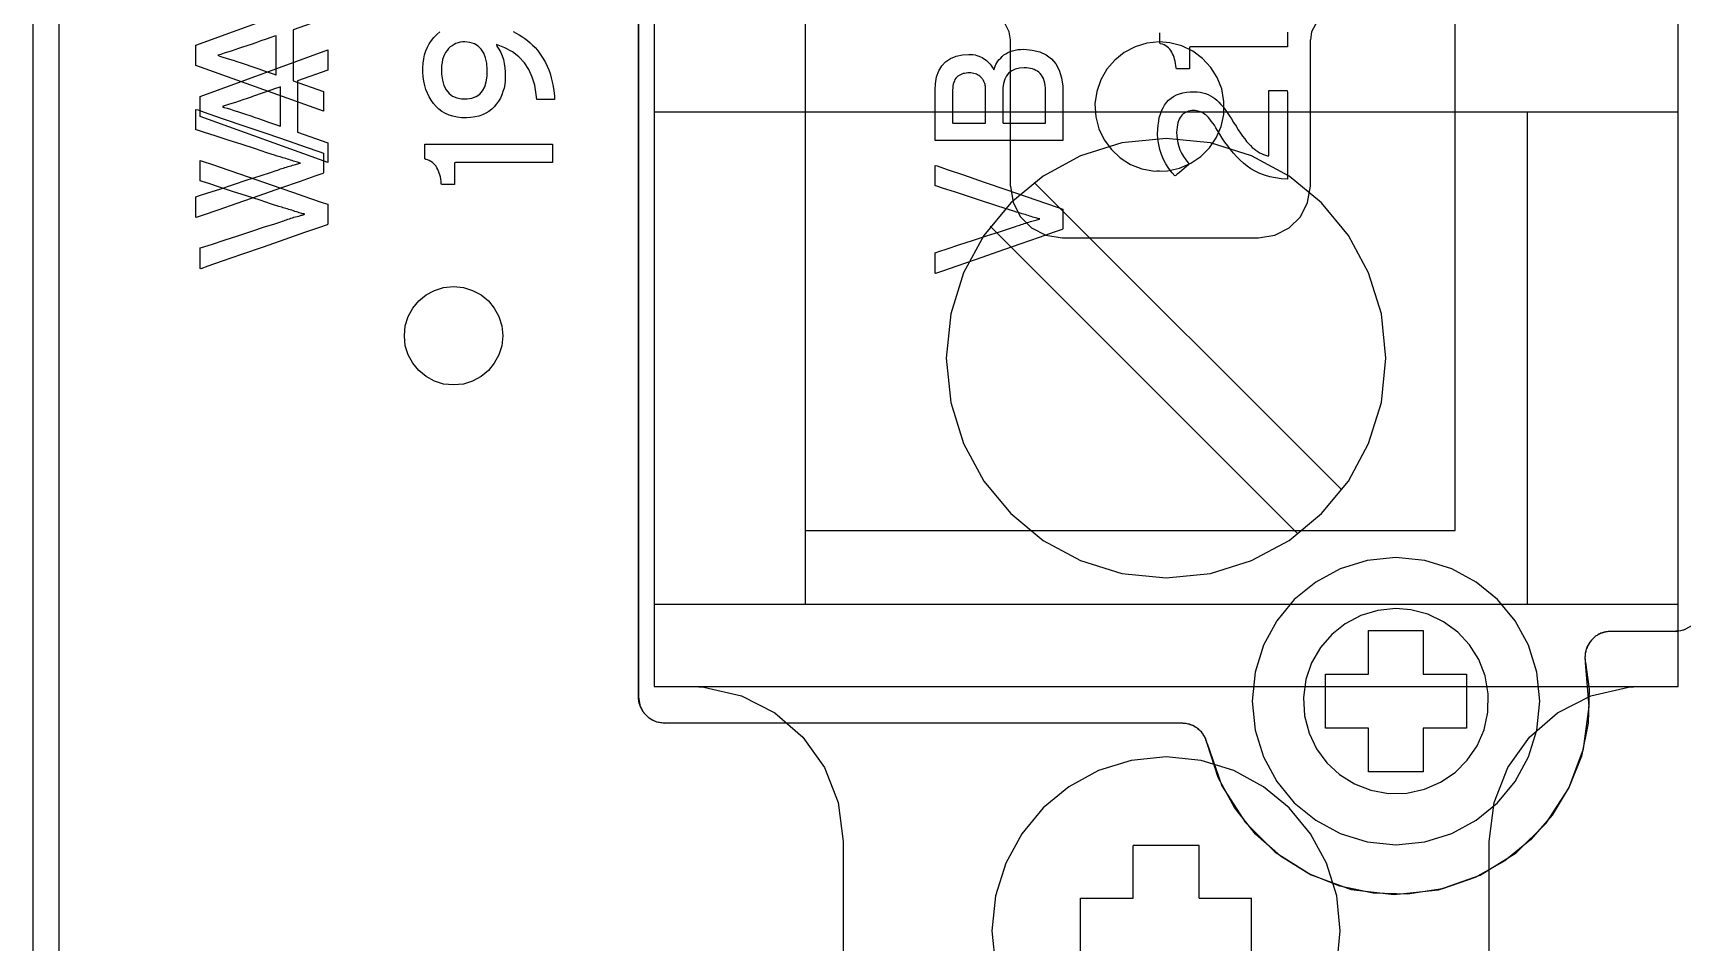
# Model space of a CAD drawing. Extents: x 1 to 47.7, y 0.2 to 33.5.
# Drawn here: x 34.671 to 35.927, y 12.192 to 12.885 of the extents above; entities that cross this region are included whole.
import ezdxf

# ---------------------------------------------------------------- set-up
doc = ezdxf.new("R2010")
doc.units = 0
doc.header["$MEASUREMENT"] = 0
for name, color, linetype in [('1_1__SCREW_TERMINAL_BLOCK_', 7, 'CONTINUOUS'), ('1_2__SCREW_TERMINAL_BLOCK_', 7, 'CONTINUOUS'), ('1_3__CONNECTORIZED_RELAY__', 7, 'CONTINUOUS'), ('1_4__CONNECTORIZED_RELAY__', 7, 'CONTINUOUS')]:
    doc.layers.add(name, color=color, linetype=linetype)

msp = doc.modelspace()

# ---------------------------------------------------------------- linework, layer by layer
at = {"layer": '1_1__SCREW_TERMINAL_BLOCK_'}
for points in [[(34.6712, 14.2459), (34.6712, 14.1941), (34.6712, 14.1413), (34.6712, 14.0877), (34.6712, 14.0332), (34.6712, 13.9779), (34.6712, 13.9217), (34.6712, 13.8647), (34.6712, 13.8068), (34.6712, 13.7482), (34.6712, 13.6888), (34.6712, 13.6286), (34.6712, 13.5676), (34.6712, 13.5059), (34.6712, 13.3803), (34.6712, 13.2519), (34.6712, 13.1207), (34.6712, 12.9869), (34.6712, 12.8505), (34.6712, 12.7117), (34.6712, 12.5706), (34.6712, 12.4272), (34.6712, 12.2817), (34.6712, 12.1342)], [(35.1441, 12.9835), (35.1441, 12.8552), (35.1441, 12.7384), (35.1441, 12.6849), (35.1441, 12.6351), (35.1441, 12.589), (35.1441, 12.5471), (35.1441, 12.5095), (35.1441, 12.4765), (35.1441, 12.4482), (35.1441, 12.425), (35.1441, 12.4071), (35.1441, 12.3948), (35.1441, 12.3881), (35.1441, 12.387), (35.1443, 12.387), (35.1452, 12.387), (35.1659, 12.387), (35.1693, 12.387), (35.1699, 12.387), (35.1745, 12.387), (35.1821, 12.3864), (35.2107, 12.3799), (35.2361, 12.3669), (35.2575, 12.3484), (35.2739, 12.3253), (35.2844, 12.2986), (35.2881, 12.269), (35.2881, 12.269), (35.2881, 12.2668), (35.2881, 12.2607), (35.2881, 12.2396), (35.2881, 12.1821)], [(35.7801, 12.1821), (35.7801, 12.2396), (35.7801, 12.2607), (35.7801, 12.2668), (35.7801, 12.269), (35.7838, 12.2986), (35.7943, 12.3253), (35.8107, 12.3484), (35.8321, 12.3669), (35.8575, 12.3799), (35.8861, 12.3864), (35.8937, 12.387), (35.8983, 12.387), (35.8989, 12.387), (35.9023, 12.387), (35.923, 12.387), (35.9239, 12.387), (35.9241, 12.387), (35.9241, 12.3881), (35.9241, 12.3948), (35.9241, 12.4071), (35.9241, 12.425), (35.9241, 12.4482), (35.9241, 12.4765), (35.9241, 12.5095), (35.9241, 12.5471), (35.9241, 12.589), (35.9241, 12.6351), (35.9241, 12.6849), (35.9241, 12.7384), (35.9241, 12.8552), (35.9241, 12.9835)], [(34.6912, 12.1534), (34.6912, 12.2887), (34.6912, 12.4221), (34.6912, 12.5533), (34.6912, 12.6823), (34.6912, 12.809), (34.6912, 12.9333)], [(34.8924, 12.8954), (34.8694, 12.8872), (34.8694, 12.8483), (34.8924, 12.8402), (34.8924, 12.8251), (34.7952, 12.8601), (34.7952, 12.8756), (34.8924, 12.911), (34.8924, 12.8954)], [(35.1441, 12.8246), (35.9241, 12.8246)], [(35.2592, 12.8246), (35.2592, 12.4496)], [(35.809, 12.8246), (35.809, 12.4496)], [(35.4335, 12.771), (35.6678, 12.5367)], [(35.4001, 12.7376), (35.6344, 12.5033)], [(35.1441, 12.4496), (35.9241, 12.4496)], [(35.1441, 12.387), (35.9241, 12.387)], [(35.664, 12.1741), (35.6667, 12.2008), (35.664, 12.2275), (35.6563, 12.2524), (35.644, 12.2749), (35.6278, 12.2945), (35.6082, 12.3107), (35.5856, 12.3229), (35.5608, 12.3306), (35.5341, 12.3333), (35.5074, 12.3306), (35.4826, 12.3229), (35.46, 12.3107), (35.4404, 12.2945), (35.4242, 12.2749), (35.4119, 12.2524), (35.4042, 12.2275), (35.4014, 12.2008), (35.4042, 12.1741)], [(35.5592, 12.2659), (35.509, 12.2659)], [(35.509, 12.2258), (35.509, 12.2659)], [(35.5592, 12.2258), (35.5592, 12.2659)], [(35.469, 12.1759), (35.469, 12.2258)], [(35.469, 12.2258), (35.509, 12.2258)], [(35.5592, 12.2258), (35.5992, 12.2258)], [(35.5992, 12.1759), (35.5992, 12.2258)]]:
    msp.add_lwpolyline(points, dxfattribs=at)
for points in [[(34.834, 12.875), (34.8308, 12.8739), (34.8277, 12.8729), (34.8248, 12.8719), (34.822, 12.8709), (34.8193, 12.8701), (34.8167, 12.8693), (34.8143, 12.8685), (34.812, 12.8678), (34.8134, 12.8671), (34.8157, 12.8664), (34.8182, 12.8657), (34.8208, 12.8649), (34.8236, 12.864), (34.8265, 12.863), (34.8296, 12.862), (34.8328, 12.861), (34.8344, 12.8604), (34.8363, 12.8597), (34.8394, 12.8587), (34.8432, 12.8574), (34.8472, 12.8559), (34.851, 12.8546), (34.8541, 12.8536), (34.856, 12.8529), (34.8563, 12.853), (34.8563, 12.8551), (34.8563, 12.859), (34.8563, 12.864), (34.8563, 12.8694), (34.8563, 12.8747), (34.8563, 12.8791), (34.8563, 12.882), (34.8563, 12.8827), (34.855, 12.8823), (34.8524, 12.8814), (34.8488, 12.8801), (34.8447, 12.8787), (34.8408, 12.8773), (34.8373, 12.8761), (34.8349, 12.8753)], [(34.8924, 12.7933), (34.8924, 12.7927), (34.8924, 12.7912), (34.8924, 12.789), (34.8924, 12.7865), (34.8924, 12.7838), (34.8924, 12.7813), (34.8924, 12.7794), (34.8924, 12.7782), (34.8919, 12.7777), (34.8859, 12.7757), (34.8746, 12.7717), (34.8597, 12.7665), (34.8431, 12.7608), (34.8265, 12.755), (34.8119, 12.7499), (34.8009, 12.7461), (34.7955, 12.7442), (34.7952, 12.7445), (34.7952, 12.7458), (34.7952, 12.7479), (34.7952, 12.7505), (34.7952, 12.7532), (34.7952, 12.7558), (34.7952, 12.758), (34.7952, 12.7595), (34.7953, 12.76), (34.798, 12.7609), (34.8044, 12.763), (34.8134, 12.7659), (34.8238, 12.7693), (34.8344, 12.7728), (34.8442, 12.776), (34.852, 12.7786), (34.8565, 12.7801), (34.8577, 12.7804), (34.8587, 12.7808), (34.8598, 12.7812), (34.8608, 12.7815), (34.8619, 12.7819), (34.8631, 12.7823), (34.8642, 12.7826), (34.8654, 12.783), (34.8666, 12.7834), (34.8677, 12.7837), (34.8689, 12.7841), (34.87, 12.7844), (34.871, 12.7846), (34.8719, 12.7849), (34.8728, 12.7851), (34.8736, 12.7854), (34.8744, 12.7856), (34.8749, 12.7857), (34.8741, 12.7859), (34.8734, 12.7861), (34.8725, 12.7864), (34.8716, 12.7866), (34.8706, 12.7869), (34.8696, 12.7872), (34.8685, 12.7876), (34.8673, 12.788), (34.8661, 12.7884), (34.8649, 12.7887), (34.8637, 12.7891), (34.8626, 12.7894), (34.8614, 12.7897), (34.8603, 12.7901), (34.8593, 12.7904), (34.8582, 12.7907), (34.8572, 12.791), (34.8552, 12.7917), (34.8493, 12.7936), (34.8407, 12.7964), (34.8305, 12.7997), (34.8198, 12.8031), (34.8098, 12.8064), (34.8017, 12.809), (34.7965, 12.8107), (34.7952, 12.8111), (34.7952, 12.812), (34.7952, 12.8137), (34.7952, 12.8161), (34.7952, 12.8188), (34.7952, 12.8214), (34.7952, 12.8238), (34.7952, 12.8256), (34.7952, 12.8266), (34.7967, 12.8262), (34.8044, 12.8235), (34.8169, 12.8192), (34.8324, 12.8139), (34.8492, 12.8082), (34.8654, 12.8026), (34.8792, 12.7978), (34.8888, 12.7945)], [(35.5341, 12.8044), (35.5004, 12.801), (35.469, 12.7913), (35.4405, 12.7758), (35.4158, 12.7554), (35.3953, 12.7306), (35.3798, 12.7022), (35.3701, 12.6708), (35.3667, 12.6372), (35.3701, 12.6034), (35.3798, 12.572), (35.3953, 12.5435), (35.4158, 12.5188), (35.4405, 12.4983), (35.469, 12.4829), (35.5004, 12.4731), (35.5341, 12.4697), (35.5678, 12.4731), (35.5992, 12.4829), (35.6277, 12.4983), (35.6524, 12.5188), (35.6729, 12.5435), (35.6883, 12.572), (35.6981, 12.6034), (35.7015, 12.6372), (35.6981, 12.6708), (35.6883, 12.7022), (35.6729, 12.7306), (35.6524, 12.7554), (35.6277, 12.7758), (35.5992, 12.7913), (35.5678, 12.801)], [(34.9915, 12.6917), (34.999, 12.6909), (35.006, 12.6887), (35.0124, 12.6853), (35.018, 12.6807), (35.0225, 12.6752), (35.026, 12.6688), (35.0282, 12.6618), (35.0289, 12.6542), (35.0282, 12.6466), (35.026, 12.6396), (35.0225, 12.6332), (35.018, 12.6277), (35.0124, 12.6231), (35.006, 12.6196), (34.999, 12.6174), (34.9915, 12.6167), (34.9839, 12.6174), (34.9769, 12.6196), (34.9705, 12.6231), (34.9649, 12.6277), (34.9604, 12.6332), (34.9569, 12.6396), (34.9547, 12.6466), (34.954, 12.6542), (34.9547, 12.6618), (34.9569, 12.6688), (34.9604, 12.6752), (34.9649, 12.6807), (34.9705, 12.6853), (34.9769, 12.6887), (34.9839, 12.6909)]]:
    msp.add_lwpolyline(points, close=True, dxfattribs=at)
at = {"layer": '1_2__SCREW_TERMINAL_BLOCK_'}
for points in [[(35.1323, 15.0126), (35.1323, 12.379)], [(35.2591, 14.9558), (35.2591, 12.5058)], [(35.7541, 12.5058), (35.7541, 14.9558)], [(34.6712, 14.2459), (34.6712, 14.1941), (34.6712, 14.1413), (34.6712, 14.0877), (34.6712, 14.0332), (34.6712, 13.9779), (34.6712, 13.9217), (34.6712, 13.8647), (34.6712, 13.8068), (34.6712, 13.7482), (34.6712, 13.6888), (34.6712, 13.6286), (34.6712, 13.5676), (34.6712, 13.5059), (34.6712, 13.3803), (34.6712, 13.2519), (34.6712, 13.1207), (34.6712, 12.9869), (34.6712, 12.8505), (34.6712, 12.7117), (34.6712, 12.5706), (34.6712, 12.4272), (34.6712, 12.2817), (34.6712, 12.1342)], [(34.6912, 12.1534), (34.6912, 12.2887), (34.6912, 12.4221), (34.6912, 12.5533), (34.6912, 12.6823), (34.6912, 12.809), (34.6912, 12.9333)], [(35.4155, 12.8795), (35.4145, 12.8857), (35.4117, 12.8911), (35.4074, 12.8954), (35.402, 12.8982), (35.3958, 12.8992)], [(35.6635, 12.8992), (35.6573, 12.8982), (35.6519, 12.8954), (35.6477, 12.8911), (35.6449, 12.8857), (35.6439, 12.8795)], [(35.4155, 12.7681), (35.4155, 12.8795)], [(35.6439, 12.7681), (35.6439, 12.8795)], [(35.5291, 12.7795), (35.5271, 12.7795)], [(35.4155, 12.7681), (35.4155, 12.7681)], [(35.4155, 12.7681), (35.4175, 12.7556), (35.4231, 12.7448), (35.4316, 12.7363), (35.4424, 12.7307), (35.4549, 12.7287)], [(35.6045, 12.7287), (35.6169, 12.7307), (35.6277, 12.7363), (35.6363, 12.7448), (35.6418, 12.7556), (35.6439, 12.7681)], [(35.4533, 12.7287), (35.4533, 12.7287)], [(35.4549, 12.7287), (35.6045, 12.7287)], [(35.2591, 12.5058), (35.7541, 12.5058)], [(35.9219, 12.429), (35.9282, 12.4301), (35.9337, 12.4329), (35.938, 12.4372), (35.9409, 12.4427), (35.9419, 12.449)], [(35.6883, 12.4296), (35.7299, 12.4296), (35.7299, 12.3965), (35.7629, 12.3965), (35.7629, 12.3552), (35.7299, 12.3552), (35.7299, 12.3221), (35.6883, 12.3221), (35.6883, 12.3552), (35.6554, 12.3552), (35.6554, 12.3965), (35.6883, 12.3965), (35.6883, 12.4296)], [(35.873, 12.429), (35.8722, 12.429), (35.8714, 12.4289), (35.8706, 12.4288), (35.8698, 12.4287), (35.869, 12.4286), (35.8682, 12.4284), (35.8674, 12.4282), (35.8666, 12.428), (35.8659, 12.4277), (35.8651, 12.4275), (35.8644, 12.4271), (35.8637, 12.4268), (35.8629, 12.4264), (35.8623, 12.4259), (35.8616, 12.4255), (35.8609, 12.425), (35.8603, 12.4245), (35.8597, 12.424), (35.8591, 12.4234), (35.8585, 12.4228), (35.858, 12.4222), (35.8575, 12.4216), (35.857, 12.421), (35.8565, 12.4203), (35.8561, 12.4197), (35.8556, 12.419), (35.8553, 12.4183), (35.8549, 12.4175), (35.8546, 12.4168), (35.8543, 12.416), (35.854, 12.4153), (35.8538, 12.4145), (35.8536, 12.4137), (35.8534, 12.4129), (35.8533, 12.4121), (35.8532, 12.4113), (35.8531, 12.4105), (35.853, 12.4097), (35.853, 12.4089), (35.853, 12.4081), (35.8531, 12.4073), (35.8532, 12.4067), (35.8532, 12.4065), (35.8532, 12.4063), (35.8533, 12.4061), (35.8533, 12.4059), (35.8533, 12.4057), (35.8534, 12.4055), (35.8534, 12.4053), (35.8534, 12.4051)], [(35.9219, 12.429), (35.873, 12.429)], [(35.5654, 12.3435), (35.5766, 12.3114), (35.5943, 12.2836), (35.6172, 12.2607), (35.6445, 12.2435), (35.675, 12.2325), (35.7077, 12.2285), (35.7415, 12.2322), (35.7731, 12.2432), (35.8006, 12.2604), (35.8234, 12.2829), (35.8407, 12.3096), (35.8519, 12.3396), (35.8563, 12.3717), (35.8534, 12.4051)], [(35.1323, 12.379), (35.1333, 12.3727), (35.1362, 12.3672), (35.1405, 12.3629), (35.146, 12.3601), (35.1523, 12.3591)], [(35.546, 12.3591), (35.1523, 12.3591)], [(35.5654, 12.3435), (35.5652, 12.3443), (35.5649, 12.3451), (35.5646, 12.3459), (35.5643, 12.3467), (35.564, 12.3474), (35.5637, 12.3482), (35.5633, 12.349), (35.5629, 12.3497), (35.5624, 12.3504), (35.562, 12.3511), (35.5614, 12.3517), (35.5609, 12.3524), (35.5603, 12.353), (35.5597, 12.3536), (35.5591, 12.3541), (35.5584, 12.3547), (35.5577, 12.3552), (35.557, 12.3557), (35.5563, 12.3561), (35.5556, 12.3566), (35.5549, 12.357), (35.5541, 12.3573), (35.5533, 12.3576), (35.5525, 12.3579), (35.5517, 12.3582), (35.5509, 12.3584), (35.5501, 12.3585), (35.5493, 12.3587), (35.5485, 12.3588), (35.5476, 12.3589), (35.5468, 12.359), (35.546, 12.3591)]]:
    msp.add_lwpolyline(points, dxfattribs=at)
for points in [[(35.5291, 12.8779), (35.5194, 12.8769), (35.5104, 12.8742), (35.5021, 12.8699), (35.4949, 12.8641), (35.4889, 12.8571), (35.4843, 12.8491), (35.4812, 12.8402), (35.4799, 12.8307), (35.4805, 12.8209), (35.4829, 12.8117), (35.4869, 12.8033), (35.4924, 12.7959), (35.4991, 12.7896), (35.507, 12.7847), (35.5157, 12.7813), (35.5251, 12.7796), (35.535, 12.7798), (35.5443, 12.7819), (35.5528, 12.7856), (35.5605, 12.7908), (35.567, 12.7973), (35.5722, 12.8049), (35.5759, 12.8135), (35.5779, 12.8228), (35.5781, 12.8326), (35.5764, 12.8421), (35.573, 12.8508), (35.5681, 12.8586), (35.5619, 12.8654), (35.5544, 12.8709), (35.5461, 12.8749), (35.5369, 12.8773), (35.5291, 12.8779), (35.5291, 12.8779), (35.5291, 12.8779), (35.5291, 12.8779), (35.5291, 12.8779), (35.5291, 12.8779), (35.5291, 12.8779), (35.5291, 12.8779)], [(35.7091, 12.4852), (35.6871, 12.483), (35.6666, 12.4766), (35.648, 12.4665), (35.6317, 12.4532), (35.6183, 12.437), (35.6082, 12.4184), (35.6018, 12.3979), (35.5996, 12.3758), (35.6018, 12.3538), (35.6082, 12.3333), (35.6183, 12.3147), (35.6317, 12.2985), (35.648, 12.2851), (35.6666, 12.2751), (35.6871, 12.2687), (35.7091, 12.2665), (35.7311, 12.2687), (35.7516, 12.2751), (35.7702, 12.2851), (35.7865, 12.2985), (35.7998, 12.3147), (35.81, 12.3333), (35.8164, 12.3538), (35.8186, 12.3758), (35.8164, 12.3979), (35.81, 12.4184), (35.7998, 12.437), (35.7865, 12.4532), (35.7702, 12.4665), (35.7516, 12.4766), (35.7311, 12.483)]]:
    msp.add_lwpolyline(points, close=True, dxfattribs=at)
at = {"layer": '1_3__CONNECTORIZED_RELAY__'}
for points in [[(34.6712, 14.223), (34.6712, 14.1707), (34.6712, 14.1176), (34.6712, 14.0636), (34.6712, 14.0087), (34.6712, 13.953), (34.6712, 13.8964), (34.6712, 13.8391), (34.6712, 13.7809), (34.6712, 13.7219), (34.6712, 13.6621), (34.6712, 13.6016), (34.6712, 13.5403), (34.6712, 13.4783), (34.6712, 13.352), (34.6712, 13.223), (34.6712, 13.0912), (34.6712, 12.9568), (34.6712, 12.8199), (34.6712, 12.6805), (34.6712, 12.5389), (34.6712, 12.3951), (34.6712, 12.2491), (34.6712, 12.1012)], [(34.6912, 12.1296), (34.6912, 12.2358), (34.6912, 12.3408), (34.6912, 12.4446), (34.6912, 12.5471), (34.6912, 12.6483), (34.6912, 12.7481), (34.6912, 12.8465), (34.6912, 12.9433)], [(35.0369, 12.8858), (35.0391, 12.8846), (35.0413, 12.8834), (35.0435, 12.882), (35.0457, 12.8805), (35.0478, 12.879), (35.0498, 12.8773), (35.0517, 12.8756), (35.0536, 12.8737), (35.0553, 12.8716), (35.057, 12.8695), (35.0585, 12.8672), (35.06, 12.8648), (35.0614, 12.8623), (35.0627, 12.8596), (35.0639, 12.8568), (35.0649, 12.8538), (35.0658, 12.8507), (35.0666, 12.8475), (35.0673, 12.8441), (35.0678, 12.8406), (35.0682, 12.8369), (35.0683, 12.834), (35.0676, 12.834), (35.0661, 12.834), (35.0641, 12.834), (35.0618, 12.834), (35.0594, 12.834), (35.0573, 12.834), (35.0557, 12.834), (35.0548, 12.834), (35.0544, 12.838), (35.0533, 12.8449), (35.0514, 12.8512), (35.0488, 12.8569), (35.0454, 12.862), (35.0412, 12.8665), (35.0363, 12.8703), (35.0306, 12.8735), (35.0241, 12.8761), (35.0245, 12.8747), (35.026, 12.8724), (35.0274, 12.87), (35.0285, 12.8673), (35.0294, 12.8645), (35.0301, 12.8614), (35.0305, 12.8582), (35.0308, 12.8548), (35.0308, 12.8513), (35.0307, 12.8483), (35.0304, 12.8455), (35.0299, 12.8428), (35.0291, 12.8402), (35.0282, 12.8377), (35.0271, 12.8352), (35.0257, 12.8329), (35.0242, 12.8307), (35.0225, 12.8286), (35.0206, 12.8267), (35.0184, 12.825), (35.0161, 12.8236), (35.0135, 12.8224), (35.0107, 12.8215), (35.0078, 12.8208), (35.0046, 12.8204), (35.0012, 12.8202), (34.9976, 12.8202), (34.9942, 12.8206), (34.991, 12.8213), (34.988, 12.8222), (34.9852, 12.8234), (34.9826, 12.8249), (34.9802, 12.8267), (34.9781, 12.8288), (34.9761, 12.8311), (34.9743, 12.8335), (34.9728, 12.8361), (34.9715, 12.8389), (34.9704, 12.8417), (34.9695, 12.8448), (34.9688, 12.848), (34.9683, 12.8513), (34.9681, 12.8548), (34.9681, 12.8583), (34.9683, 12.8617), (34.9687, 12.865), (34.9694, 12.8681), (34.9703, 12.8711), (34.9715, 12.8739), (34.9729, 12.8765), (34.9746, 12.879), (34.9764, 12.8814), (34.9786, 12.8836), (34.9811, 12.8856)], [(35.6264, 12.8853), (35.6264, 12.883), (35.6264, 12.8805), (35.6264, 12.8781), (35.6264, 12.8761), (35.6264, 12.8747), (35.6264, 12.8741), (35.6235, 12.8741), (35.6159, 12.8741), (35.6051, 12.8741), (35.5924, 12.8741), (35.5793, 12.8741), (35.5674, 12.8741), (35.558, 12.8741), (35.5526, 12.8741), (35.5518, 12.874), (35.5518, 12.8727), (35.5518, 12.8706), (35.5518, 12.868), (35.5518, 12.865), (35.5518, 12.8622), (35.5518, 12.8598), (35.5518, 12.8581), (35.5518, 12.8574), (35.5514, 12.8574), (35.5504, 12.8574), (35.549, 12.8574), (35.5472, 12.8574), (35.5455, 12.8574), (35.5439, 12.8574), (35.5426, 12.8574), (35.5419, 12.8574), (35.5417, 12.8583), (35.5415, 12.86), (35.5413, 12.8616), (35.5409, 12.8632), (35.5405, 12.8647), (35.5401, 12.8662), (35.5396, 12.8676), (35.539, 12.8689), (35.5383, 12.8702), (35.5376, 12.8714), (35.5368, 12.8724), (35.5359, 12.8734), (35.5349, 12.8743), (35.5338, 12.875), (35.5326, 12.8757), (35.5313, 12.8762), (35.5299, 12.8766), (35.5292, 12.8769), (35.5292, 12.8778), (35.5292, 12.8792), (35.5292, 12.881), (35.5292, 12.883), (35.5292, 12.885)], [(34.8958, 12.8564), (34.8727, 12.8482), (34.8727, 12.8093), (34.8958, 12.8012), (34.8958, 12.7861), (34.7986, 12.8211), (34.7986, 12.8365), (34.8958, 12.8719), (34.8958, 12.8564)]]:
    msp.add_lwpolyline(points, dxfattribs=at)
for points in [[(35, 12.878), (34.9982, 12.8779), (34.9965, 12.8777), (34.9949, 12.8773), (34.9933, 12.8767), (34.9918, 12.876), (34.9904, 12.8751), (34.989, 12.8741), (34.9877, 12.8729), (34.9865, 12.8715), (34.9854, 12.87), (34.9845, 12.8683), (34.9837, 12.8665), (34.9831, 12.8645), (34.9827, 12.8623), (34.9823, 12.86), (34.9822, 12.8575), (34.9823, 12.8533), (34.983, 12.8487), (34.9841, 12.8447), (34.9858, 12.8414), (34.988, 12.8387), (34.9907, 12.8366), (34.9939, 12.8353), (34.9976, 12.8345), (35.0018, 12.8345), (35.0055, 12.8351), (35.0087, 12.8363), (35.0114, 12.8382), (35.0136, 12.8407), (35.0152, 12.8438), (35.0164, 12.8475), (35.017, 12.8519), (35.0171, 12.8568), (35.0168, 12.8617), (35.0159, 12.8659), (35.0145, 12.8695), (35.0126, 12.8725), (35.0102, 12.8748), (35.0073, 12.8765), (35.0039, 12.8776)], [(35.4256, 12.8724), (35.4321, 12.8718), (35.4379, 12.8705), (35.4428, 12.8682), (35.4469, 12.8651), (35.4502, 12.8612), (35.4527, 12.8564), (35.4544, 12.8507), (35.4553, 12.8442), (35.4554, 12.8399), (35.4554, 12.8373), (35.4554, 12.8328), (35.4554, 12.8269), (35.4554, 12.8204), (35.4554, 12.814), (35.4554, 12.8085), (35.4554, 12.8045), (35.4554, 12.8028), (35.4524, 12.8028), (35.4433, 12.8028), (35.4296, 12.8028), (35.4134, 12.8028), (35.3964, 12.8028), (35.3806, 12.8028), (35.3678, 12.8028), (35.3599, 12.8028), (35.3582, 12.8029), (35.3582, 12.8053), (35.3582, 12.8098), (35.3582, 12.8158), (35.3582, 12.8225), (35.3582, 12.8291), (35.3582, 12.835), (35.3582, 12.8393), (35.3582, 12.8414), (35.3584, 12.846), (35.3593, 12.8513), (35.3609, 12.8559), (35.3632, 12.8597), (35.3661, 12.8629), (35.3698, 12.8653), (35.3741, 12.8671), (35.3791, 12.8682), (35.3838, 12.8685), (35.3855, 12.8684), (35.387, 12.8683), (35.3886, 12.868), (35.39, 12.8677), (35.3914, 12.8672), (35.3927, 12.8667), (35.394, 12.8661), (35.3951, 12.8654), (35.3962, 12.8646), (35.3973, 12.8638), (35.3983, 12.8629), (35.3992, 12.8619), (35.4001, 12.8609), (35.4009, 12.8599), (35.4016, 12.8588), (35.4023, 12.8576), (35.4029, 12.8566), (35.4033, 12.858), (35.4038, 12.8594), (35.4044, 12.8607), (35.4052, 12.862), (35.406, 12.8632), (35.407, 12.8645), (35.4081, 12.8657), (35.4093, 12.8669), (35.4106, 12.868), (35.412, 12.869), (35.4136, 12.8699), (35.4152, 12.8706), (35.4171, 12.8712), (35.419, 12.8717), (35.4211, 12.8721), (35.4232, 12.8723)], [(35.3842, 12.8544), (35.383, 12.8543), (35.3818, 12.8542), (35.3806, 12.854), (35.3795, 12.8538), (35.3784, 12.8534), (35.3774, 12.853), (35.3764, 12.8525), (35.3755, 12.8519), (35.3747, 12.8512), (35.374, 12.8503), (35.3733, 12.8493), (35.3728, 12.8483), (35.3723, 12.8471), (35.372, 12.8458), (35.3717, 12.8444), (35.3716, 12.8429), (35.3715, 12.8413), (35.3715, 12.8404), (35.3715, 12.8378), (35.3715, 12.8341), (35.3715, 12.8298), (35.3715, 12.8254), (35.3715, 12.8213), (35.3715, 12.8182), (35.3715, 12.8163), (35.3717, 12.8161), (35.3736, 12.8161), (35.3767, 12.8161), (35.3808, 12.8161), (35.3852, 12.8161), (35.3895, 12.8161), (35.3931, 12.8161), (35.3957, 12.8161), (35.3966, 12.8161), (35.3966, 12.817), (35.3966, 12.8196), (35.3966, 12.8233), (35.3966, 12.8276), (35.3966, 12.832), (35.3966, 12.8361), (35.3966, 12.8393), (35.3966, 12.8411), (35.3966, 12.8418), (35.3966, 12.8426), (35.3965, 12.8434), (35.3965, 12.8441), (35.3963, 12.8448), (35.3962, 12.8455), (35.396, 12.8462), (35.3958, 12.8468), (35.3955, 12.8474), (35.3952, 12.8479), (35.395, 12.8485), (35.3947, 12.849), (35.3943, 12.8495), (35.394, 12.85), (35.3937, 12.8504), (35.3933, 12.8508), (35.3929, 12.8512), (35.3923, 12.8518), (35.3914, 12.8524), (35.3905, 12.8529), (35.3896, 12.8534), (35.3886, 12.8537), (35.3876, 12.854), (35.3865, 12.8542), (35.3854, 12.8543)], [(35.426, 12.8583), (35.4224, 12.858), (35.4192, 12.8572), (35.4166, 12.856), (35.4143, 12.8543), (35.4125, 12.8521), (35.4112, 12.8495), (35.4103, 12.8464), (35.4098, 12.8429), (35.4098, 12.8411), (35.4098, 12.8389), (35.4098, 12.8354), (35.4098, 12.8311), (35.4098, 12.8265), (35.4098, 12.8222), (35.4098, 12.8187), (35.4098, 12.8165), (35.41, 12.8161), (35.412, 12.8161), (35.416, 12.8161), (35.4212, 12.8161), (35.4269, 12.8161), (35.4325, 12.8161), (35.4374, 12.8161), (35.4408, 12.8161), (35.4421, 12.8161), (35.4421, 12.8171), (35.4421, 12.8197), (35.4421, 12.8235), (35.4421, 12.8279), (35.4421, 12.8324), (35.4421, 12.8364), (35.4421, 12.8395), (35.4421, 12.8411), (35.4421, 12.8427), (35.4419, 12.8447), (35.4416, 12.8466), (35.4412, 12.8484), (35.4407, 12.85), (35.44, 12.8514), (35.4392, 12.8527), (35.4382, 12.8539), (35.4372, 12.8548), (35.4361, 12.8556), (35.4349, 12.8563), (35.4336, 12.8569), (35.4322, 12.8574), (35.4308, 12.8578), (35.4293, 12.858), (35.4277, 12.8582)], [(34.8373, 12.8359), (34.8342, 12.8349), (34.8311, 12.8338), (34.8282, 12.8329), (34.8253, 12.8319), (34.8227, 12.8311), (34.8201, 12.8302), (34.8177, 12.8295), (34.8154, 12.8288), (34.8167, 12.8281), (34.8191, 12.8274), (34.8216, 12.8267), (34.8242, 12.8258), (34.827, 12.825), (34.8299, 12.824), (34.833, 12.823), (34.8362, 12.8219), (34.8378, 12.8214), (34.8397, 12.8207), (34.8428, 12.8197), (34.8466, 12.8183), (34.8506, 12.8169), (34.8544, 12.8156), (34.8575, 12.8145), (34.8594, 12.8139), (34.8597, 12.814), (34.8597, 12.8161), (34.8597, 12.82), (34.8597, 12.8249), (34.8597, 12.8304), (34.8597, 12.8356), (34.8597, 12.84), (34.8597, 12.8429), (34.8597, 12.8437), (34.8584, 12.8433), (34.8558, 12.8424), (34.8522, 12.8411), (34.8481, 12.8397), (34.8441, 12.8383), (34.8407, 12.8371), (34.8383, 12.8363)], [(35.6264, 12.7734), (35.6217, 12.7738), (35.6173, 12.7745), (35.6131, 12.7753), (35.6091, 12.7764), (35.6054, 12.7778), (35.602, 12.7794), (35.5987, 12.7812), (35.5957, 12.7832), (35.593, 12.7855), (35.5904, 12.7879), (35.5879, 12.7905), (35.5855, 12.7931), (35.5832, 12.7959), (35.581, 12.7987), (35.5788, 12.8016), (35.5768, 12.8047), (35.5749, 12.8078), (35.5733, 12.8106), (35.572, 12.8126), (35.5708, 12.8145), (35.5696, 12.8162), (35.5684, 12.8177), (35.5673, 12.8191), (35.5663, 12.8203), (35.5653, 12.8214), (35.5643, 12.8223), (35.5633, 12.823), (35.5624, 12.8236), (35.5614, 12.8241), (35.5603, 12.8246), (35.5593, 12.825), (35.5583, 12.8252), (35.5572, 12.8255), (35.5561, 12.8256), (35.555, 12.8256), (35.5537, 12.8256), (35.5524, 12.8254), (35.5512, 12.8252), (35.5501, 12.8248), (35.549, 12.8244), (35.5481, 12.8238), (35.5471, 12.8231), (35.5463, 12.8223), (35.5455, 12.8215), (35.5448, 12.8204), (35.5441, 12.8192), (35.5436, 12.8178), (35.5431, 12.8164), (35.5427, 12.8147), (35.5424, 12.813), (35.5423, 12.8111), (35.5421, 12.809), (35.5422, 12.8066), (35.5424, 12.8038), (35.5429, 12.801), (35.5437, 12.7983), (35.5446, 12.7957), (35.5458, 12.7931), (35.5473, 12.7906), (35.549, 12.7882), (35.5509, 12.7859), (35.5517, 12.7847), (35.5509, 12.7841), (35.5496, 12.783), (35.5479, 12.7816), (35.546, 12.7801), (35.5442, 12.7786), (35.5425, 12.7773), (35.5414, 12.7763), (35.5408, 12.7759), (35.5386, 12.7783), (35.5361, 12.7816), (35.5339, 12.785), (35.532, 12.7885), (35.5305, 12.7922), (35.5293, 12.796), (35.5284, 12.7999), (35.5278, 12.8039), (35.5276, 12.808), (35.5277, 12.8113), (35.5279, 12.8145), (35.5284, 12.8175), (35.5289, 12.8203), (35.5297, 12.8229), (35.5306, 12.8254), (35.5317, 12.8277), (35.5329, 12.8298), (35.5343, 12.8318), (35.536, 12.8336), (35.5378, 12.8352), (35.5398, 12.8365), (35.542, 12.8376), (35.5443, 12.8385), (35.5469, 12.8392), (35.5496, 12.8397), (35.5525, 12.84), (35.5552, 12.84), (35.5576, 12.8399), (35.5599, 12.8396), (35.562, 12.8392), (35.5641, 12.8386), (35.566, 12.8379), (35.5678, 12.837), (35.5696, 12.836), (35.5712, 12.8349), (35.5727, 12.8336), (35.5742, 12.8321), (35.5758, 12.8304), (35.5774, 12.8285), (35.579, 12.8265), (35.5806, 12.8243), (35.5822, 12.8219), (35.5839, 12.8194), (35.5855, 12.8167), (35.5873, 12.8138), (35.589, 12.811), (35.5907, 12.8085), (35.5923, 12.8062), (35.5939, 12.8041), (35.5954, 12.8022), (35.5969, 12.8005), (35.5983, 12.799), (35.5997, 12.7976), (35.601, 12.7965), (35.6024, 12.7954), (35.6038, 12.7945), (35.6053, 12.7936), (35.6067, 12.7929), (35.6082, 12.7923), (35.6097, 12.7917), (35.6112, 12.7913), (35.6123, 12.7913), (35.6123, 12.7942), (35.6123, 12.7998), (35.6123, 12.8072), (35.6123, 12.8156), (35.6123, 12.8239), (35.6123, 12.8315), (35.6123, 12.8373), (35.6123, 12.8406), (35.6124, 12.841), (35.6134, 12.841), (35.6151, 12.841), (35.6173, 12.841), (35.6197, 12.841), (35.622, 12.841), (35.6241, 12.841), (35.6256, 12.841), (35.6263, 12.841), (35.6264, 12.8395), (35.6264, 12.8338), (35.6264, 12.8249), (35.6264, 12.8142), (35.6264, 12.8027), (35.6264, 12.7917), (35.6264, 12.7823), (35.6264, 12.7758)], [(35.0668, 12.786), (35.0639, 12.786), (35.0563, 12.786), (35.0455, 12.786), (35.0328, 12.786), (35.0198, 12.786), (35.0078, 12.786), (34.9984, 12.786), (34.993, 12.786), (34.9923, 12.7859), (34.9923, 12.7846), (34.9923, 12.7825), (34.9923, 12.7799), (34.9923, 12.7769), (34.9923, 12.7741), (34.9923, 12.7717), (34.9923, 12.77), (34.9923, 12.7693), (34.9919, 12.7693), (34.9908, 12.7693), (34.9894, 12.7693), (34.9877, 12.7693), (34.9859, 12.7693), (34.9843, 12.7693), (34.983, 12.7693), (34.9823, 12.7693), (34.9821, 12.7702), (34.982, 12.7719), (34.9817, 12.7735), (34.9814, 12.7751), (34.981, 12.7766), (34.9805, 12.7781), (34.98, 12.7795), (34.9794, 12.7808), (34.9788, 12.7821), (34.9781, 12.7833), (34.9772, 12.7843), (34.9763, 12.7853), (34.9753, 12.7862), (34.9742, 12.7869), (34.973, 12.7876), (34.9717, 12.7881), (34.9703, 12.7885), (34.9696, 12.7888), (34.9696, 12.7897), (34.9696, 12.7911), (34.9696, 12.7929), (34.9696, 12.7949), (34.9696, 12.7969), (34.9696, 12.7985), (34.9696, 12.7997), (34.9696, 12.8001), (34.9733, 12.8001), (34.9832, 12.8001), (34.9974, 12.8001), (35.0139, 12.8001), (35.0309, 12.8001), (35.0465, 12.8001), (35.0588, 12.8001), (35.0658, 12.8001), (35.0668, 12.8), (35.0668, 12.799), (35.0668, 12.7972), (35.0668, 12.7949), (35.0668, 12.7925), (35.0668, 12.7901), (35.0668, 12.788), (35.0668, 12.7866)], [(34.8958, 12.7543), (34.8958, 12.7537), (34.8958, 12.7522), (34.8958, 12.75), (34.8958, 12.7474), (34.8958, 12.7448), (34.8958, 12.7423), (34.8958, 12.7403), (34.8958, 12.7391), (34.8953, 12.7387), (34.8893, 12.7366), (34.878, 12.7327), (34.8631, 12.7275), (34.8464, 12.7217), (34.8299, 12.716), (34.8153, 12.7109), (34.8043, 12.7071), (34.7989, 12.7052), (34.7986, 12.7054), (34.7986, 12.7068), (34.7986, 12.7089), (34.7986, 12.7114), (34.7986, 12.7142), (34.7986, 12.7168), (34.7986, 12.719), (34.7986, 12.7205), (34.7986, 12.721), (34.8013, 12.7219), (34.8078, 12.724), (34.8168, 12.7269), (34.8272, 12.7303), (34.8378, 12.7338), (34.8476, 12.737), (34.8554, 12.7395), (34.8599, 12.741), (34.8611, 12.7414), (34.8621, 12.7418), (34.8632, 12.7421), (34.8642, 12.7425), (34.8653, 12.7429), (34.8665, 12.7432), (34.8676, 12.7436), (34.8688, 12.744), (34.8699, 12.7444), (34.8711, 12.7447), (34.8723, 12.745), (34.8734, 12.7453), (34.8744, 12.7456), (34.8753, 12.7459), (34.8762, 12.7461), (34.877, 12.7463), (34.8778, 12.7465), (34.8783, 12.7467), (34.8775, 12.7469), (34.8767, 12.7471), (34.8759, 12.7473), (34.875, 12.7476), (34.874, 12.7479), (34.873, 12.7482), (34.8719, 12.7486), (34.8707, 12.7489), (34.8695, 12.7493), (34.8683, 12.7497), (34.8671, 12.75), (34.866, 12.7504), (34.8648, 12.7507), (34.8637, 12.7511), (34.8626, 12.7514), (34.8616, 12.7517), (34.8606, 12.752), (34.8585, 12.7527), (34.8527, 12.7545), (34.8441, 12.7573), (34.8339, 12.7606), (34.8232, 12.7641), (34.8132, 12.7673), (34.8051, 12.77), (34.7999, 12.7717), (34.7986, 12.7721), (34.7986, 12.773), (34.7986, 12.7747), (34.7986, 12.7771), (34.7986, 12.7797), (34.7986, 12.7824), (34.7986, 12.7848), (34.7986, 12.7866), (34.7986, 12.7876), (34.8001, 12.7871), (34.8078, 12.7845), (34.8203, 12.7802), (34.8358, 12.7749), (34.8526, 12.7691), (34.8688, 12.7636), (34.8826, 12.7588), (34.8922, 12.7555)], [(35.4554, 12.7506), (35.4554, 12.7501), (35.4554, 12.7485), (35.4554, 12.7463), (35.4554, 12.7438), (35.4554, 12.7411), (35.4554, 12.7387), (35.4554, 12.7367), (35.4554, 12.7355), (35.4549, 12.7351), (35.4489, 12.733), (35.4375, 12.729), (35.4226, 12.7239), (35.406, 12.7181), (35.3895, 12.7123), (35.3748, 12.7072), (35.3639, 12.7034), (35.3585, 12.7016), (35.3582, 12.7018), (35.3582, 12.7031), (35.3582, 12.7052), (35.3582, 12.7078), (35.3582, 12.7105), (35.3582, 12.7131), (35.3582, 12.7153), (35.3582, 12.7168), (35.3582, 12.7173), (35.3609, 12.7182), (35.3673, 12.7203), (35.3763, 12.7233), (35.3867, 12.7267), (35.3974, 12.7302), (35.4072, 12.7334), (35.4149, 12.7359), (35.4195, 12.7374), (35.4206, 12.7378), (35.4217, 12.7381), (35.4227, 12.7385), (35.4238, 12.7388), (35.4249, 12.7392), (35.426, 12.7396), (35.4272, 12.7399), (35.4283, 12.7403), (35.4295, 12.7407), (35.4307, 12.7411), (35.4319, 12.7414), (35.4329, 12.7417), (35.4339, 12.742), (35.4349, 12.7422), (35.4358, 12.7425), (35.4366, 12.7427), (35.4374, 12.7429), (35.4378, 12.7431), (35.4371, 12.7432), (35.4363, 12.7434), (35.4355, 12.7437), (35.4346, 12.7439), (35.4336, 12.7442), (35.4325, 12.7446), (35.4314, 12.7449), (35.4303, 12.7453), (35.4291, 12.7457), (35.4279, 12.746), (35.4267, 12.7464), (35.4255, 12.7467), (35.4244, 12.7471), (35.4233, 12.7474), (35.4222, 12.7477), (35.4212, 12.748), (35.4201, 12.7484), (35.4181, 12.749), (35.4123, 12.7509), (35.4037, 12.7537), (35.3935, 12.757), (35.3828, 12.7604), (35.3728, 12.7637), (35.3646, 12.7663), (35.3594, 12.768), (35.3582, 12.7684), (35.3582, 12.7693), (35.3582, 12.7711), (35.3582, 12.7734), (35.3582, 12.7761), (35.3582, 12.7787), (35.3582, 12.7811), (35.3582, 12.7829), (35.3582, 12.7839), (35.3597, 12.7835), (35.3673, 12.7809), (35.3798, 12.7766), (35.3954, 12.7712), (35.4121, 12.7655), (35.4283, 12.7599), (35.4422, 12.7552), (35.4518, 12.7519)]]:
    msp.add_lwpolyline(points, close=True, dxfattribs=at)
at = {"layer": '1_4__CONNECTORIZED_RELAY__'}
for points in [[(35.2591, 14.9558), (35.2591, 12.5058)], [(35.7541, 12.5058), (35.7541, 14.9558)], [(34.6712, 14.197), (34.6712, 14.1428), (34.6712, 14.0877), (34.6712, 14.0317), (34.6712, 13.9748), (34.6712, 13.9169), (34.6712, 13.8583), (34.6712, 13.7987), (34.6712, 13.7384), (34.6712, 13.6771), (34.6712, 13.6151), (34.6712, 13.5523), (34.6712, 13.4887), (34.6712, 13.4243), (34.6712, 13.3591), (34.6712, 13.2266), (34.6712, 13.0912), (34.6712, 12.953), (34.6712, 12.8122), (34.6712, 12.6688), (34.6712, 12.523), (34.6712, 12.3749), (34.6712, 12.2246), (34.6712, 12.0722)], [(35.9292, 12.4304), (35.9257, 12.4294), (35.9221, 12.4291), (35.9204, 12.429), (35.9159, 12.429), (35.9094, 12.429), (35.9016, 12.429), (35.8933, 12.429), (35.8855, 12.429), (35.879, 12.429), (35.8745, 12.429), (35.8729, 12.429), (35.8722, 12.429), (35.8714, 12.4289), (35.8707, 12.4288), (35.8699, 12.4287), (35.8692, 12.4286), (35.8684, 12.4285), (35.8677, 12.4283), (35.867, 12.4281), (35.8662, 12.4279), (35.8655, 12.4276), (35.8648, 12.4273), (35.8642, 12.427), (35.8635, 12.4267), (35.8628, 12.4263), (35.8622, 12.4259), (35.8615, 12.4255), (35.8609, 12.425), (35.8603, 12.4245), (35.8598, 12.424), (35.8592, 12.4235), (35.8587, 12.423), (35.8581, 12.4224), (35.8576, 12.4219), (35.8572, 12.4213), (35.8567, 12.4207), (35.8563, 12.42), (35.8559, 12.4194), (35.8555, 12.4187), (35.8552, 12.4181), (35.8548, 12.4174), (35.8545, 12.4167), (35.8543, 12.416), (35.854, 12.4153), (35.8538, 12.4146), (35.8536, 12.4138), (35.8534, 12.4131), (35.8533, 12.4123), (35.8532, 12.4116), (35.8531, 12.4108), (35.8531, 12.4101), (35.853, 12.4093), (35.853, 12.4085), (35.8531, 12.4078), (35.8531, 12.407), (35.8532, 12.4067), (35.8532, 12.4065), (35.8532, 12.4063), (35.8533, 12.4061), (35.8533, 12.4059), (35.8533, 12.4057), (35.8534, 12.4055), (35.8534, 12.4054), (35.8534, 12.4052), (35.8561, 12.3849), (35.8554, 12.359), (35.8503, 12.334), (35.8411, 12.3106), (35.8281, 12.2891), (35.8116, 12.2701), (35.792, 12.2541), (35.7695, 12.2415), (35.7445, 12.2329), (35.7179, 12.2288), (35.6917, 12.2296), (35.6664, 12.2348), (35.6428, 12.2443), (35.6211, 12.2577), (35.6021, 12.2746), (35.5861, 12.2948), (35.5737, 12.3178), (35.5654, 12.3435), (35.5652, 12.3442), (35.5649, 12.3449), (35.5647, 12.3456), (35.5644, 12.3463), (35.5642, 12.3471), (35.5639, 12.3478), (35.5635, 12.3484), (35.5632, 12.3491), (35.5628, 12.3498), (35.5624, 12.3504), (35.562, 12.351), (35.5615, 12.3516), (35.561, 12.3522), (35.5605, 12.3527), (35.56, 12.3533), (35.5594, 12.3538), (35.5589, 12.3543), (35.5583, 12.3548), (35.5577, 12.3552), (35.557, 12.3557), (35.5564, 12.3561), (35.5557, 12.3565), (35.5551, 12.3569), (35.5544, 12.3572), (35.5537, 12.3575), (35.553, 12.3578), (35.5523, 12.358), (35.5516, 12.3582), (35.5508, 12.3584), (35.5501, 12.3585), (35.5494, 12.3587), (35.5486, 12.3588), (35.5479, 12.3589), (35.5471, 12.3589), (35.5464, 12.359), (35.5428, 12.3591), (35.5172, 12.3591), (35.4715, 12.3591), (35.4126, 12.3591), (35.3472, 12.3591), (35.2819, 12.3591), (35.2236, 12.3591), (35.179, 12.3591), (35.1547, 12.3591), (35.1501, 12.3592), (35.1466, 12.3599), (35.1433, 12.3612), (35.1404, 12.363), (35.1378, 12.3653), (35.1357, 12.368), (35.134, 12.371), (35.1329, 12.3744), (35.1324, 12.3779), (35.1323, 12.4263), (35.1323, 12.6331), (35.1323, 12.9633)], [(34.6912, 12.1334), (34.6912, 12.2735), (34.6912, 12.4114), (34.6912, 12.5471), (34.6912, 12.6805), (34.6912, 12.8115), (34.6912, 12.9399)], [(35.4155, 12.8795), (35.4145, 12.8857), (35.4117, 12.8911), (35.4074, 12.8954), (35.402, 12.8982), (35.3958, 12.8992)], [(35.6635, 12.8992), (35.6573, 12.8982), (35.6519, 12.8954), (35.6477, 12.8911), (35.6449, 12.8857), (35.6439, 12.8795)], [(35.4155, 12.7681), (35.4155, 12.8795)], [(35.6439, 12.7681), (35.6439, 12.8795)], [(35.5291, 12.7795), (35.5271, 12.7795)], [(35.4155, 12.7681), (35.4155, 12.7681)], [(35.4155, 12.7681), (35.4175, 12.7556), (35.4231, 12.7448), (35.4316, 12.7363), (35.4424, 12.7307), (35.4549, 12.7287)], [(35.6045, 12.7287), (35.6169, 12.7307), (35.6277, 12.7363), (35.6363, 12.7448), (35.6418, 12.7556), (35.6439, 12.7681)], [(35.4533, 12.7287), (35.4533, 12.7287)], [(35.4549, 12.7287), (35.6045, 12.7287)], [(35.2591, 12.5058), (35.7541, 12.5058)]]:
    msp.add_lwpolyline(points, dxfattribs=at)
for points in [[(35.5291, 12.8779), (35.5194, 12.8769), (35.5104, 12.8742), (35.5021, 12.8699), (35.4949, 12.8641), (35.4889, 12.8571), (35.4843, 12.8491), (35.4812, 12.8402), (35.4799, 12.8307), (35.4805, 12.8209), (35.4829, 12.8117), (35.4869, 12.8033), (35.4924, 12.7959), (35.4991, 12.7896), (35.507, 12.7847), (35.5157, 12.7813), (35.5251, 12.7796), (35.535, 12.7798), (35.5443, 12.7819), (35.5528, 12.7856), (35.5605, 12.7908), (35.567, 12.7973), (35.5722, 12.8049), (35.5759, 12.8135), (35.5779, 12.8228), (35.5781, 12.8326), (35.5764, 12.8421), (35.573, 12.8508), (35.5681, 12.8586), (35.5619, 12.8654), (35.5544, 12.8709), (35.5461, 12.8749), (35.5369, 12.8773), (35.5291, 12.8779), (35.5291, 12.8779), (35.5291, 12.8779), (35.5291, 12.8779), (35.5291, 12.8779), (35.5291, 12.8779), (35.5291, 12.8779), (35.5291, 12.8779)], [(35.7091, 12.4463), (35.6952, 12.445), (35.6823, 12.441), (35.6705, 12.4348), (35.6602, 12.4266), (35.6516, 12.4166), (35.6449, 12.4051), (35.6405, 12.3924), (35.6386, 12.3787), (35.6395, 12.3647), (35.6429, 12.3515), (35.6487, 12.3395), (35.6565, 12.3288), (35.6662, 12.3199), (35.6774, 12.3128), (35.6899, 12.308), (35.7035, 12.3055), (35.7175, 12.3058), (35.7309, 12.3087), (35.7431, 12.3141), (35.7541, 12.3215), (35.7634, 12.3308), (35.7709, 12.3418), (35.7762, 12.3541), (35.7791, 12.3674), (35.7794, 12.3815), (35.777, 12.395), (35.7721, 12.4075), (35.765, 12.4187), (35.7561, 12.4284), (35.7454, 12.4362), (35.7334, 12.442), (35.7203, 12.4454), (35.7091, 12.4463), (35.7091, 12.4463), (35.7091, 12.4463), (35.7091, 12.4463), (35.7091, 12.4463), (35.7091, 12.4463), (35.7091, 12.4463), (35.7091, 12.4463)]]:
    msp.add_lwpolyline(points, close=True, dxfattribs=at)

doc.saveas('drawing.dxf')
